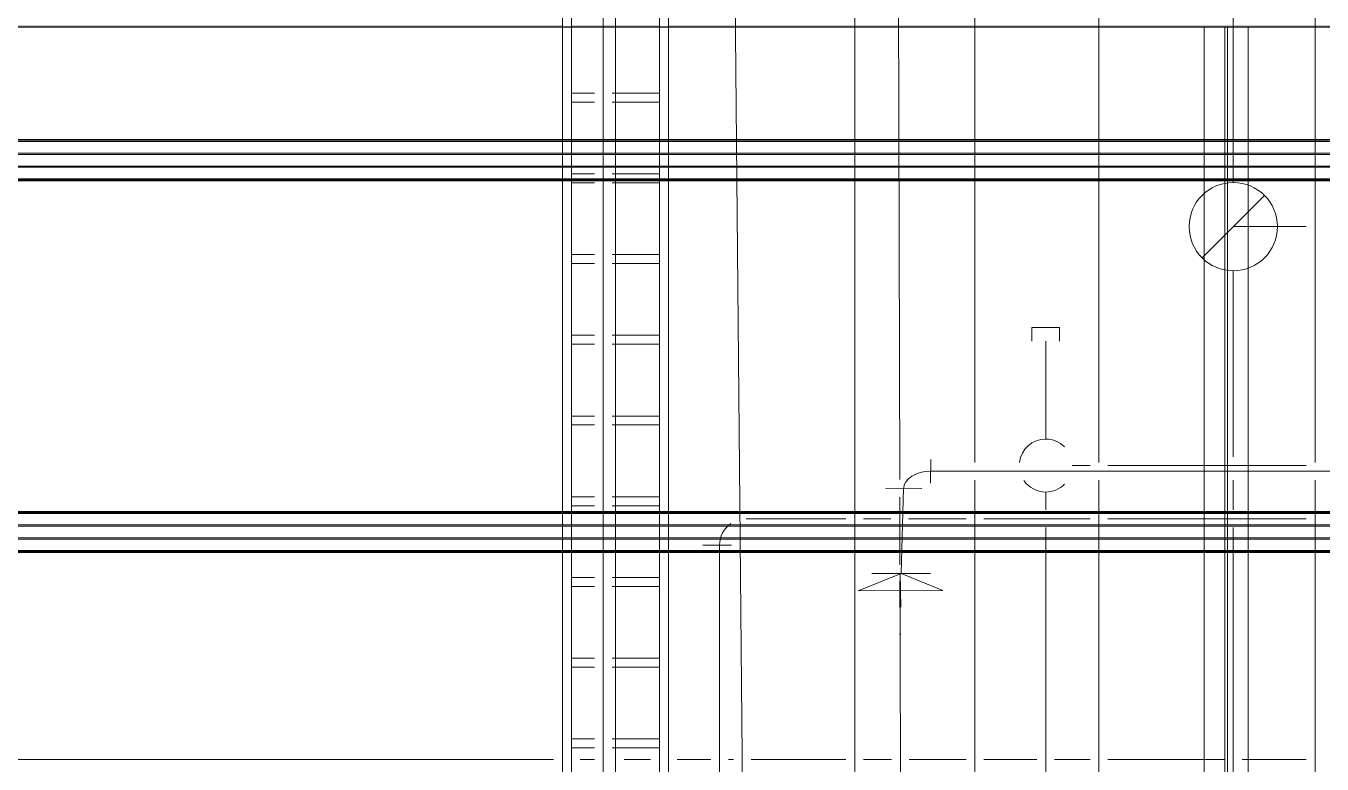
# Model space of a CAD drawing. Header units: centimetres. Extents: x -1906 to 5208, y -261 to 2955.
# Drawn here: x -1280.7 to -913.8, y 1958.6 to 2167.7 of the extents above; entities that cross this region are included whole.
import ezdxf

# ---------------------------------------------------------------- set-up
doc = ezdxf.new("R2010")
doc.units = ezdxf.units.CM
doc.linetypes.add('_Overhead', pattern=[0.47625, 0.3175, -0.15875])
for name, color, linetype, lineweight in [('A-WALL', 7, 'Continuous', 18), ('A-WALL-PATT', 7, 'Continuous', 50), ('E-CABL-TRAY', 7, 'Continuous', 18), ('E-CABL-TRAY-CNTR', 7, 'Continuous', 18), ('M-HVAC-DUCT', 7, 'Continuous', 18), ('P-PIPE', 7, 'Continuous', 18), ('S-BEAM', 7, 'Continuous', 18)]:
    doc.layers.add(name, color=color, linetype=linetype, lineweight=lineweight)
doc.layers.add('M-HVAC-DUCT-ANNO', color=7, linetype='Continuous', lineweight=18, true_color=0x007f00)

# ---------------------------------------------------------------- blocks, each defined once
blk = doc.blocks.new('Costanera Perfil Z - Parametrizado - h_22cm-1724293-N01 - Planta trazado tuberias refrig exist_ - detalle 1')
at = {"layer": 'S-BEAM', "color": 254, "true_color": 0xcccccc}
for p, q in [((-5.84, -2767.55), (-5.84, -4403.33)), ((-5.54, -2767.55), (-5.54, -4403.33)), ((-5.5, -4403.33), (-5.5, -2767.55)), ((-5.26, -2767.55), (-5.26, -4403.33)), ((1.67, -2767.55), (1.67, -4403.33)), ((2.01, -2767.55), (2.01, -4403.33)), ((-2.01, -2774.18), (-2.01, -3567.95)), ((-1.67, -2774.18), (-1.67, -3567.95)), ((5.26, -2774.18), (5.26, -3567.95)), ((5.5, -2774.18), (5.5, -3567.95)), ((5.54, -2774.18), (5.54, -3567.95)), ((5.84, -2774.18), (5.84, -3567.95)), ((-2.01, -3567.95), (-2.01, -3580.45)), ((-1.67, -3567.95), (-1.67, -3580.45)), ((5.26, -3567.95), (5.26, -3580.45)), ((5.5, -3567.95), (5.5, -3580.45)), ((5.54, -3567.95), (5.54, -3580.45)), ((5.84, -3567.95), (5.84, -3580.45)), ((-2.01, -3580.45), (-2.01, -4368.35)), ((-1.67, -3580.45), (-1.67, -4368.35)), ((5.26, -3580.45), (5.26, -4368.35)), ((5.5, -3580.45), (5.5, -4368.35)), ((5.54, -3580.45), (5.54, -4368.35)), ((5.84, -3580.45), (5.84, -4368.35))]:
    blk.add_line(p, q, dxfattribs=at)
blk = doc.blocks.new('Costanera Perfil Z - Parametrizado - h_22cm-V8-N01 - Planta trazado tuberias refrig exist_ - detalle 1')
at = {"layer": 'S-BEAM', "color": 254, "true_color": 0xcccccc}
for p, q in [((-5.84, -2767.55), (-5.84, -4403.33)), ((-5.54, -2767.55), (-5.54, -4403.33)), ((-5.5, -4403.33), (-5.5, -2767.55)), ((-5.26, -2767.55), (-5.26, -4403.33)), ((1.67, -2767.55), (1.67, -4403.33)), ((2.01, -2767.55), (2.01, -4403.33)), ((5.54, -2767.55), (5.54, -4403.33)), ((5.84, -2767.55), (5.84, -4403.33)), ((-2.01, -2774.18), (-2.01, -3567.95)), ((-1.67, -2774.18), (-1.67, -3567.95)), ((5.26, -2774.18), (5.26, -3567.95)), ((5.5, -2774.18), (5.5, -3567.95)), ((-2.01, -3567.95), (-2.01, -3580.45)), ((-1.67, -3567.95), (-1.67, -3580.45)), ((5.26, -3567.95), (5.26, -3580.45)), ((5.5, -3567.95), (5.5, -3580.45)), ((-2.01, -3580.45), (-2.01, -4368.35)), ((-1.67, -3580.45), (-1.67, -4368.35)), ((5.26, -3580.45), (5.26, -4368.35)), ((5.5, -3580.45), (5.5, -4368.35))]:
    blk.add_line(p, q, dxfattribs=at)
blk = doc.blocks.new('PQ_RVR_EST-01_ZZ_ZZ_MO_T_A_rvt-1-N01 - Planta trazado tuberias refrig exist_ - detalle 1')
at = {"layer": 'S-BEAM', "color": 254, "true_color": 0xcccccc}
for p, q in [((-947.18, 2135.51), (-947.18, 2167.46)), ((-947.18, 2135.51), (-947.18, 2167.46)), ((-947.18, 2135.51), (-947.18, 2167.46)), ((-947.18, 2135.51), (-947.18, 2167.46)), ((-941.28, 2135.51), (-941.28, 2167.46)), ((-941.28, 2135.51), (-941.28, 2167.46)), ((-940.57, 2135.51), (-940.57, 2167.46)), ((-940.57, 2135.51), (-940.57, 2167.46)), ((-934.68, 2167.46), (-934.68, 2135.51)), ((-934.68, 2135.51), (-934.68, 2167.46)), ((-934.68, 2135.51), (-934.68, 2167.46)), ((-934.68, 2135.51), (-934.68, 2167.46)), ((-947.18, 2135.22), (-947.18, 2135.51)), ((-947.18, 2131.68), (-947.18, 2135.51)), ((-947.18, 2131.68), (-947.18, 2135.51)), ((-947.18, 2135.11), (-947.18, 2135.51)), ((-947.18, 2131.68), (-947.18, 2135.22)), ((-947.18, 2131.68), (-947.18, 2135.11)), ((-941.28, 2131.68), (-941.28, 2135.51)), ((-941.28, 2135.11), (-941.28, 2135.51)), ((-941.28, 2131.68), (-941.28, 2135.11)), ((-940.57, 2135.11), (-940.57, 2135.51)), ((-940.57, 2131.68), (-940.57, 2135.51)), ((-940.57, 2131.68), (-940.57, 2135.11)), ((-934.68, 2135.51), (-934.68, 2135.22)), ((-934.68, 2135.11), (-934.68, 2135.51)), ((-934.68, 2131.68), (-934.68, 2135.51)), ((-934.68, 2131.68), (-934.68, 2135.51)), ((-934.68, 2135.22), (-934.68, 2131.68)), ((-934.68, 2131.68), (-934.68, 2135.11)), ((-947.18, 2131.34), (-947.18, 2131.68)), ((-947.18, 2131.34), (-947.18, 2131.68)), ((-947.18, 2131.34), (-947.18, 2131.68)), ((-947.18, 2131.34), (-947.18, 2131.68)), ((-947.18, 2127.92), (-947.18, 2131.34)), ((-947.18, 2128), (-947.18, 2131.34)), ((-947.18, 2128), (-947.18, 2131.34)), ((-947.18, 2127.82), (-947.18, 2131.34)), ((-941.28, 2131.34), (-941.28, 2131.68)), ((-941.28, 2131.34), (-941.28, 2131.68)), ((-941.28, 2128), (-941.28, 2131.34)), ((-941.28, 2127.82), (-941.28, 2131.34)), ((-940.57, 2131.34), (-940.57, 2131.68)), ((-940.57, 2131.34), (-940.57, 2131.68)), ((-940.57, 2127.82), (-940.57, 2131.34)), ((-940.57, 2128), (-940.57, 2131.34)), ((-934.68, 2131.68), (-934.68, 2131.34)), ((-934.68, 2131.34), (-934.68, 2131.68)), ((-934.68, 2131.34), (-934.68, 2131.68)), ((-934.68, 2131.34), (-934.68, 2131.68)), ((-934.68, 2131.34), (-934.68, 2127.92)), ((-934.68, 2127.82), (-934.68, 2131.34)), ((-934.68, 2128), (-934.68, 2131.34)), ((-934.68, 2128), (-934.68, 2131.34)), ((-947.18, 2127.66), (-947.18, 2128)), ((-947.18, 2127.66), (-947.18, 2128)), ((-947.18, 2123.83), (-947.18, 2127.92)), ((-947.18, 2123.83), (-947.18, 2127.82)), ((-947.18, 2123.83), (-947.18, 2127.66)), ((-947.18, 2123.83), (-947.18, 2127.66)), ((-941.28, 2127.66), (-941.28, 2128)), ((-941.28, 2123.83), (-941.28, 2127.82)), ((-941.28, 2123.83), (-941.28, 2127.66)), ((-940.57, 2127.66), (-940.57, 2128)), ((-940.57, 2123.83), (-940.57, 2127.82)), ((-940.57, 2123.83), (-940.57, 2127.66)), ((-934.68, 2127.66), (-934.68, 2128)), ((-934.68, 2127.66), (-934.68, 2128)), ((-934.68, 2127.92), (-934.68, 2123.83)), ((-934.68, 2123.83), (-934.68, 2127.82)), ((-934.68, 2123.83), (-934.68, 2127.66)), ((-934.68, 2123.83), (-934.68, 2127.66)), ((-947.18, 2026.4), (-947.18, 2123.83)), ((-947.18, 2030.23), (-947.18, 2123.83)), ((-947.18, 2030.23), (-947.18, 2123.83)), ((-947.18, 2030.23), (-947.18, 2123.83)), ((-941.28, 2030.23), (-941.28, 2123.83)), ((-941.28, 2030.23), (-941.28, 2123.83)), ((-940.57, 2030.23), (-940.57, 2123.83)), ((-940.57, 2030.23), (-940.57, 2123.83)), ((-934.68, 2123.83), (-934.68, 2026.4)), ((-934.68, 2030.23), (-934.68, 2123.83)), ((-934.68, 2030.23), (-934.68, 2123.83)), ((-934.68, 2030.23), (-934.68, 2123.83)), ((-947.18, 2026.4), (-947.18, 2030.23)), ((-947.18, 2026.4), (-947.18, 2030.23)), ((-947.18, 2029.84), (-947.18, 2030.23)), ((-947.18, 2026.4), (-947.18, 2029.84)), ((-941.28, 2026.4), (-941.28, 2030.23)), ((-941.28, 2029.84), (-941.28, 2030.23)), ((-941.28, 2026.4), (-941.28, 2029.84)), ((-940.57, 2029.84), (-940.57, 2030.23)), ((-940.57, 2026.4), (-940.57, 2030.23)), ((-940.57, 2026.4), (-940.57, 2029.84)), ((-934.68, 2029.84), (-934.68, 2030.23)), ((-934.68, 2026.4), (-934.68, 2030.23)), ((-934.68, 2026.4), (-934.68, 2030.23)), ((-934.68, 2026.4), (-934.68, 2029.84)), ((-947.18, 2026.05), (-947.18, 2026.4)), ((-947.18, 2026.05), (-947.18, 2026.4)), ((-947.18, 2026.05), (-947.18, 2026.4)), ((-947.18, 2026.05), (-947.18, 2026.4)), ((-947.18, 2022.65), (-947.18, 2026.05)), ((-947.18, 2022.72), (-947.18, 2026.05)), ((-947.18, 2022.72), (-947.18, 2026.05)), ((-947.18, 2022.55), (-947.18, 2026.05)), ((-941.28, 2026.05), (-941.28, 2026.4)), ((-941.28, 2026.05), (-941.28, 2026.4)), ((-941.28, 2022.72), (-941.28, 2026.05)), ((-941.28, 2022.55), (-941.28, 2026.05)), ((-940.57, 2026.05), (-940.57, 2026.4)), ((-940.57, 2026.05), (-940.57, 2026.4)), ((-940.57, 2022.55), (-940.57, 2026.05)), ((-940.57, 2022.72), (-940.57, 2026.05)), ((-934.68, 2026.4), (-934.68, 2026.05)), ((-934.68, 2026.05), (-934.68, 2026.4)), ((-934.68, 2026.05), (-934.68, 2026.4)), ((-934.68, 2026.05), (-934.68, 2026.4)), ((-934.68, 2026.05), (-934.68, 2022.65)), ((-934.68, 2022.55), (-934.68, 2026.05)), ((-934.68, 2022.72), (-934.68, 2026.05)), ((-934.68, 2022.72), (-934.68, 2026.05)), ((-947.18, 2022.37), (-947.18, 2022.72)), ((-947.18, 2022.37), (-947.18, 2022.72)), ((-947.18, 2018.55), (-947.18, 2022.65)), ((-947.18, 2018.55), (-947.18, 2022.55)), ((-947.18, 2018.55), (-947.18, 2022.37)), ((-947.18, 2018.55), (-947.18, 2022.37)), ((-941.28, 2022.37), (-941.28, 2022.72)), ((-941.28, 2018.55), (-941.28, 2022.55)), ((-941.28, 2018.55), (-941.28, 2022.37)), ((-940.57, 2022.37), (-940.57, 2022.72)), ((-940.57, 2018.55), (-940.57, 2022.55)), ((-940.57, 2018.55), (-940.57, 2022.37)), ((-934.68, 2022.37), (-934.68, 2022.72)), ((-934.68, 2022.37), (-934.68, 2022.72)), ((-934.68, 2022.65), (-934.68, 2018.55)), ((-934.68, 2018.55), (-934.68, 2022.55)), ((-934.68, 2018.55), (-934.68, 2022.37)), ((-934.68, 2018.55), (-934.68, 2022.37)), ((-947.18, 1877.08), (-947.18, 2018.55)), ((-947.18, 1880.91), (-947.18, 2018.55)), ((-947.18, 1880.91), (-947.18, 2018.55)), ((-947.18, 1877.08), (-947.18, 2018.55)), ((-941.28, 1880.91), (-941.28, 2018.55)), ((-941.28, 1877.08), (-941.28, 2018.55)), ((-940.57, 1877.08), (-940.57, 2018.55)), ((-940.57, 1880.91), (-940.57, 2018.55)), ((-934.68, 2018.55), (-934.68, 1877.08)), ((-934.68, 1877.08), (-934.68, 2018.55)), ((-934.68, 1880.91), (-934.68, 2018.55)), ((-934.68, 1880.91), (-934.68, 2018.55))]:
    blk.add_line(p, q, dxfattribs=at)
at = {"layer": 'S-BEAM', "color": 254, "linetype": '_Overhead', "lineweight": 18, "true_color": 0xd4d4d4, "rotation": 89.99999999999964}
for name, p in [('Costanera Perfil Z - Parametrizado - h_22cm-V8-N01 - Planta trazado tuberias refrig exist_ - detalle 1', (-4515.13, 2129.67)), ('Costanera Perfil Z - Parametrizado - h_22cm-1724293-N01 - Planta trazado tuberias refrig exist_ - detalle 1', (-4515.13, 2024.39))]:
    blk.add_blockref(name, p, dxfattribs=at)
blk = doc.blocks.new('PQ_RVR_ARQ-01_ZZ_ZZ_MO_T_A_rvt-1-N01 - Planta trazado tuberias refrig exist_ - detalle 1')
at = {"layer": 'A-WALL-PATT', "lineweight": 18, "true_color": 0xdddddd}
h = blk.add_hatch(color=254, dxfattribs=at)
h.paths.add_polyline_path([(-118.93, 2167.46), (-118.93, 2167.96), (-484.65, 2167.96), (-484.65, 2167.46), (-170.32, 2167.46)])
h.paths.add_polyline_path([(-808.25, 2167.46), (-808.25, 2167.96), (-1098.85, 2167.96), (-1098.85, 2167.46), (-853.8, 2167.46)])
h.paths.add_polyline_path([(-1101.39, 2167.46), (-1101.39, 2167.96), (-1126.31, 2167.96), (-1126.31, 2167.46), (-1116.68, 2167.46)])
h.paths.add_polyline_path([(-1128.85, 2167.46), (-1128.85, 2167.96), (-1308.74, 2167.96), (-1308.74, 2167.46)])
h.paths.add_polyline_path([(-1458.74, 2167.46), (-1458.74, 2167.96), (-1476.02, 2167.96), (-1476.02, 2167.46)])
h.paths.add_polyline_path([(-1556.02, 2167.46), (-1556.02, 2167.96), (-1679.32, 2167.96), (-1679.32, 2167.46), (-1589.85, 2167.46)])
h.paths.add_polyline_path([(-1729.32, 2167.46), (-1729.32, 2167.96), (-1747.58, 2167.96), (-1747.58, 2167.46)])
h.paths.add_polyline_path([(-1726.78, 2167.46), (-1720.82, 2167.46), (-1720.82, 2167.96), (-1726.78, 2167.96)])
h.paths.add_polyline_path([(-1718.28, 2167.46), (-1693.36, 2167.46), (-1693.36, 2167.96), (-1718.28, 2167.96)])
h.paths.add_polyline_path([(-1690.82, 2167.46), (-1681.86, 2167.46), (-1681.86, 2167.96), (-1690.82, 2167.96), (-1690.82, 2167.6)])
at = {"layer": 'A-WALL', "color": 253, "lineweight": 25, "true_color": 0xaaaaaa}
blk.add_line((-1747.58, 2167.46), (-118.93, 2167.46), dxfattribs=at)
blk = doc.blocks.new('M_Round Elbow - 1 D-1418605-N01 - Planta trazado tuberias refrig exist_ - detalle 1')
at = {"layer": 'M-HVAC-DUCT', "color": 6, "true_color": 0xff00ff}
blk.add_line((-918.24, 2110.87), (-938.9, 2110.87), dxfattribs=at)

msp = doc.modelspace()

# ---------------------------------------------------------------- linework, layer by layer
at = {"layer": 'E-CABL-TRAY'}
for p, q in [((-1128.85, 1807.13), (-1128.85, 2492.65)), ((-1126.31, 1807.13), (-1126.31, 2492.65)), ((-1101.39, 1807.13), (-1101.39, 2492.65)), ((-1098.85, 1807.13), (-1098.85, 2492.65)), ((-1119.78, 2148.67), (-1126.31, 2148.67)), ((-1101.39, 2148.67), (-1114.78, 2148.67)), ((-1119.78, 2146.13), (-1126.31, 2146.13)), ((-1101.39, 2146.13), (-1114.78, 2146.13)), ((-1119.78, 2125.81), (-1126.31, 2125.81)), ((-1101.39, 2125.81), (-1114.78, 2125.81)), ((-1119.78, 2123.27), (-1126.31, 2123.27)), ((-1101.39, 2123.27), (-1114.78, 2123.27)), ((-1119.78, 2102.95), (-1126.31, 2102.95)), ((-1101.39, 2102.95), (-1114.78, 2102.95)), ((-1119.78, 2100.41), (-1126.31, 2100.41)), ((-1101.39, 2100.41), (-1114.78, 2100.41)), ((-1119.78, 2080.09), (-1126.31, 2080.09)), ((-1119.78, 2077.55), (-1126.31, 2077.55)), ((-1101.39, 2080.09), (-1114.78, 2080.09)), ((-1101.39, 2077.55), (-1114.78, 2077.55)), ((-1119.78, 2057.23), (-1126.31, 2057.23)), ((-1101.39, 2057.23), (-1114.78, 2057.23)), ((-1119.78, 2054.69), (-1126.31, 2054.69)), ((-1101.39, 2054.69), (-1114.78, 2054.69)), ((-1119.78, 2034.37), (-1126.31, 2034.37)), ((-1101.39, 2034.37), (-1114.78, 2034.37)), ((-1119.78, 2031.83), (-1126.31, 2031.83)), ((-1101.39, 2031.83), (-1114.78, 2031.83)), ((-1119.78, 2011.51), (-1126.31, 2011.51)), ((-1101.39, 2011.51), (-1114.78, 2011.51)), ((-1119.78, 2008.97), (-1126.31, 2008.97)), ((-1101.39, 2008.97), (-1114.78, 2008.97)), ((-1119.78, 1988.65), (-1126.31, 1988.65)), ((-1119.78, 1986.11), (-1126.31, 1986.11)), ((-1101.39, 1988.65), (-1114.78, 1988.65)), ((-1101.39, 1986.11), (-1114.78, 1986.11)), ((-1119.78, 1965.79), (-1126.31, 1965.79)), ((-1101.39, 1965.79), (-1114.78, 1965.79)), ((-1131.35, 1959.92), (-1510.91, 1959.92)), ((-1119.78, 1963.25), (-1126.31, 1963.25)), ((-1119.78, 1959.92), (-1123.81, 1959.92)), ((-1101.39, 1963.25), (-1114.78, 1963.25)), ((-1103.89, 1959.91), (-1111.35, 1959.91)), ((-1086.84, 1959.91), (-1096.35, 1959.91)), ((-1080.43, 1959.91), (-1081.84, 1959.91)), ((-1048.57, 1959.91), (-1075.42, 1959.91)), ((-1035.65, 1959.91), (-1043.57, 1959.91)), ((-1014.54, 1959.91), (-1030.66, 1959.91)), ((-994.49, 1959.91), (-1009.54, 1959.91)), ((-979.45, 1959.91), (-989.49, 1959.91)), ((-941.4, 1959.91), (-974.45, 1959.91)), ((-918.23, 1959.91), (-936.4, 1959.91))]:
    msp.add_line(p, q, dxfattribs=at)
at = {"layer": 'E-CABL-TRAY-CNTR'}
msp.add_line((-1113.85, 1807.13), (-1113.85, 2492.65), dxfattribs=at)
at = {"layer": 'M-HVAC-DUCT', "color": 6, "true_color": 0xff00ff}
for p, q in [((-1046.07, 1807.13), (-1046.07, 2492.65)), ((-1012.04, 2044.07), (-1012.04, 2492.65)), ((-976.95, 2044.07), (-976.95, 2492.65)), ((-915.73, 2044.07), (-915.73, 2492.65)), ((-938.9, 2123.37), (-938.9, 2189.79)), ((-931.4, 2110.87), (-918.23, 2110.87)), ((-938.9, 2045.7), (-938.9, 2098.37)), ((-1012.04, 1619.52), (-1012.04, 2039.07)), ((-976.95, 1619.52), (-976.95, 2039.07)), ((-938.9, 2030.64), (-938.9, 2039.07)), ((-915.73, 1619.52), (-915.73, 2039.07)), ((-938.9, 1955.13), (-938.9, 2025.64))]:
    msp.add_line(p, q, dxfattribs=at)
at = {"layer": 'M-HVAC-DUCT-ANNO', "color": 6, "true_color": 0xff00ff}
msp.add_line((-930.06, 2119.71), (-947.74, 2102.03), dxfattribs=at)
for start, end in [(0, 180), (180, 0)]:
    msp.add_arc((-938.9, 2110.87), 12.5, start, end, dxfattribs=at)
at = {"layer": 'P-PIPE', "color": 6, "true_color": 0xff00ff}
for p, q in [((-1117.28, 1807.13), (-1117.28, 2492.65)), ((-1076.5, 1807.13), (-1082.9, 2492.65)), ((-1033.67, 2184.62), (-1033.34, 2039.25)), ((-995.89, 2082.29), (-988.08, 2082.29)), ((-995.89, 2078.38), (-995.89, 2082.29)), ((-988.08, 2078.38), (-988.08, 2082.29)), ((-991.99, 2050.7), (-991.99, 2078.38)), ((-1024.62, 2038.23), (-1024.54, 2044.91)), ((-576.09, 2041.57), (-1024.58, 2041.57)), ((-979.45, 2043.2), (-984.49, 2043.2)), ((-918.23, 2043.2), (-974.45, 2043.2)), ((-1027.04, 2036.71), (-1037.41, 2036.79)), ((-1033.32, 2034.26), (-1033.28, 2015.12)), ((-1032.23, 2036.75), (-1032.96, 2012.62)), ((-991.99, 2035.7), (-991.99, 2030.64)), ((-1048.57, 2028.14), (-1076.84, 2028.14)), ((-1035.81, 2028.14), (-1043.57, 2028.14)), ((-1014.54, 2028.14), (-1030.81, 2028.14)), ((-979.45, 2028.14), (-1009.54, 2028.14)), ((-918.23, 2028.14), (-974.45, 2028.14)), ((-991.99, 2025.64), (-991.99, 1955.13)), ((-1080.99, 2020.64), (-1089.05, 2020.64)), ((-1084.34, 1947.64), (-1084.34, 2020.64)), ((-1045.1, 2007.76), (-1032.96, 2012.62)), ((-1041.25, 2012.59), (-1024.67, 2012.64)), ((-1032.98, 2003.08), (-1033.23, 2012.51)), ((-1032.96, 2012.62), (-1021.11, 2007.83)), ((-1045.1, 2007.76), (-1021.11, 2007.83)), ((-1033.44, 2010.57), (-1033.1, 2010.38)), ((-1033.24, 1995.48), (-1033.27, 2010.48)), ((-1033.25, 2002.98), (-1033.11, 2007.8)), ((-1033.41, 1995.57), (-1033.06, 1995.39)), ((-1033.24, 1995.48), (-1032.8, 1803.97))]:
    msp.add_line(p, q, dxfattribs=at)
for start, end in [(90, 173.2141), (45, 90), (214.1883, 270), (270, 315)]:
    msp.add_arc((-991.99, 2043.2), 7.5, start, end, dxfattribs=at)
for centre, major_axis, ratio, start_param, end_param in [((-1024.63, 2036.69), (7.59, 0.06), 0.642677, 1.558155, 3.116606), ((-1076.84, 2020.64), (0, 7.5), 0.99997, 0.609001, 1.570796)]:
    msp.add_ellipse(centre, major_axis=major_axis, ratio=ratio, start_param=start_param, end_param=end_param, dxfattribs=at)

# ---------------------------------------------------------------- block references
at = {"lineweight": 5}
for name in ['PQ_RVR_ARQ-01_ZZ_ZZ_MO_T_A_rvt-1-N01 - Planta trazado tuberias refrig exist_ - detalle 1', 'PQ_RVR_EST-01_ZZ_ZZ_MO_T_A_rvt-1-N01 - Planta trazado tuberias refrig exist_ - detalle 1']:
    msp.add_blockref(name, (0, 0), dxfattribs=at)
at = {"layer": 'M-HVAC-DUCT', "color": 6, "true_color": 0xff00ff}
msp.add_blockref('M_Round Elbow - 1 D-1418605-N01 - Planta trazado tuberias refrig exist_ - detalle 1', (0, 0), dxfattribs=at)

doc.saveas('drawing.dxf')
